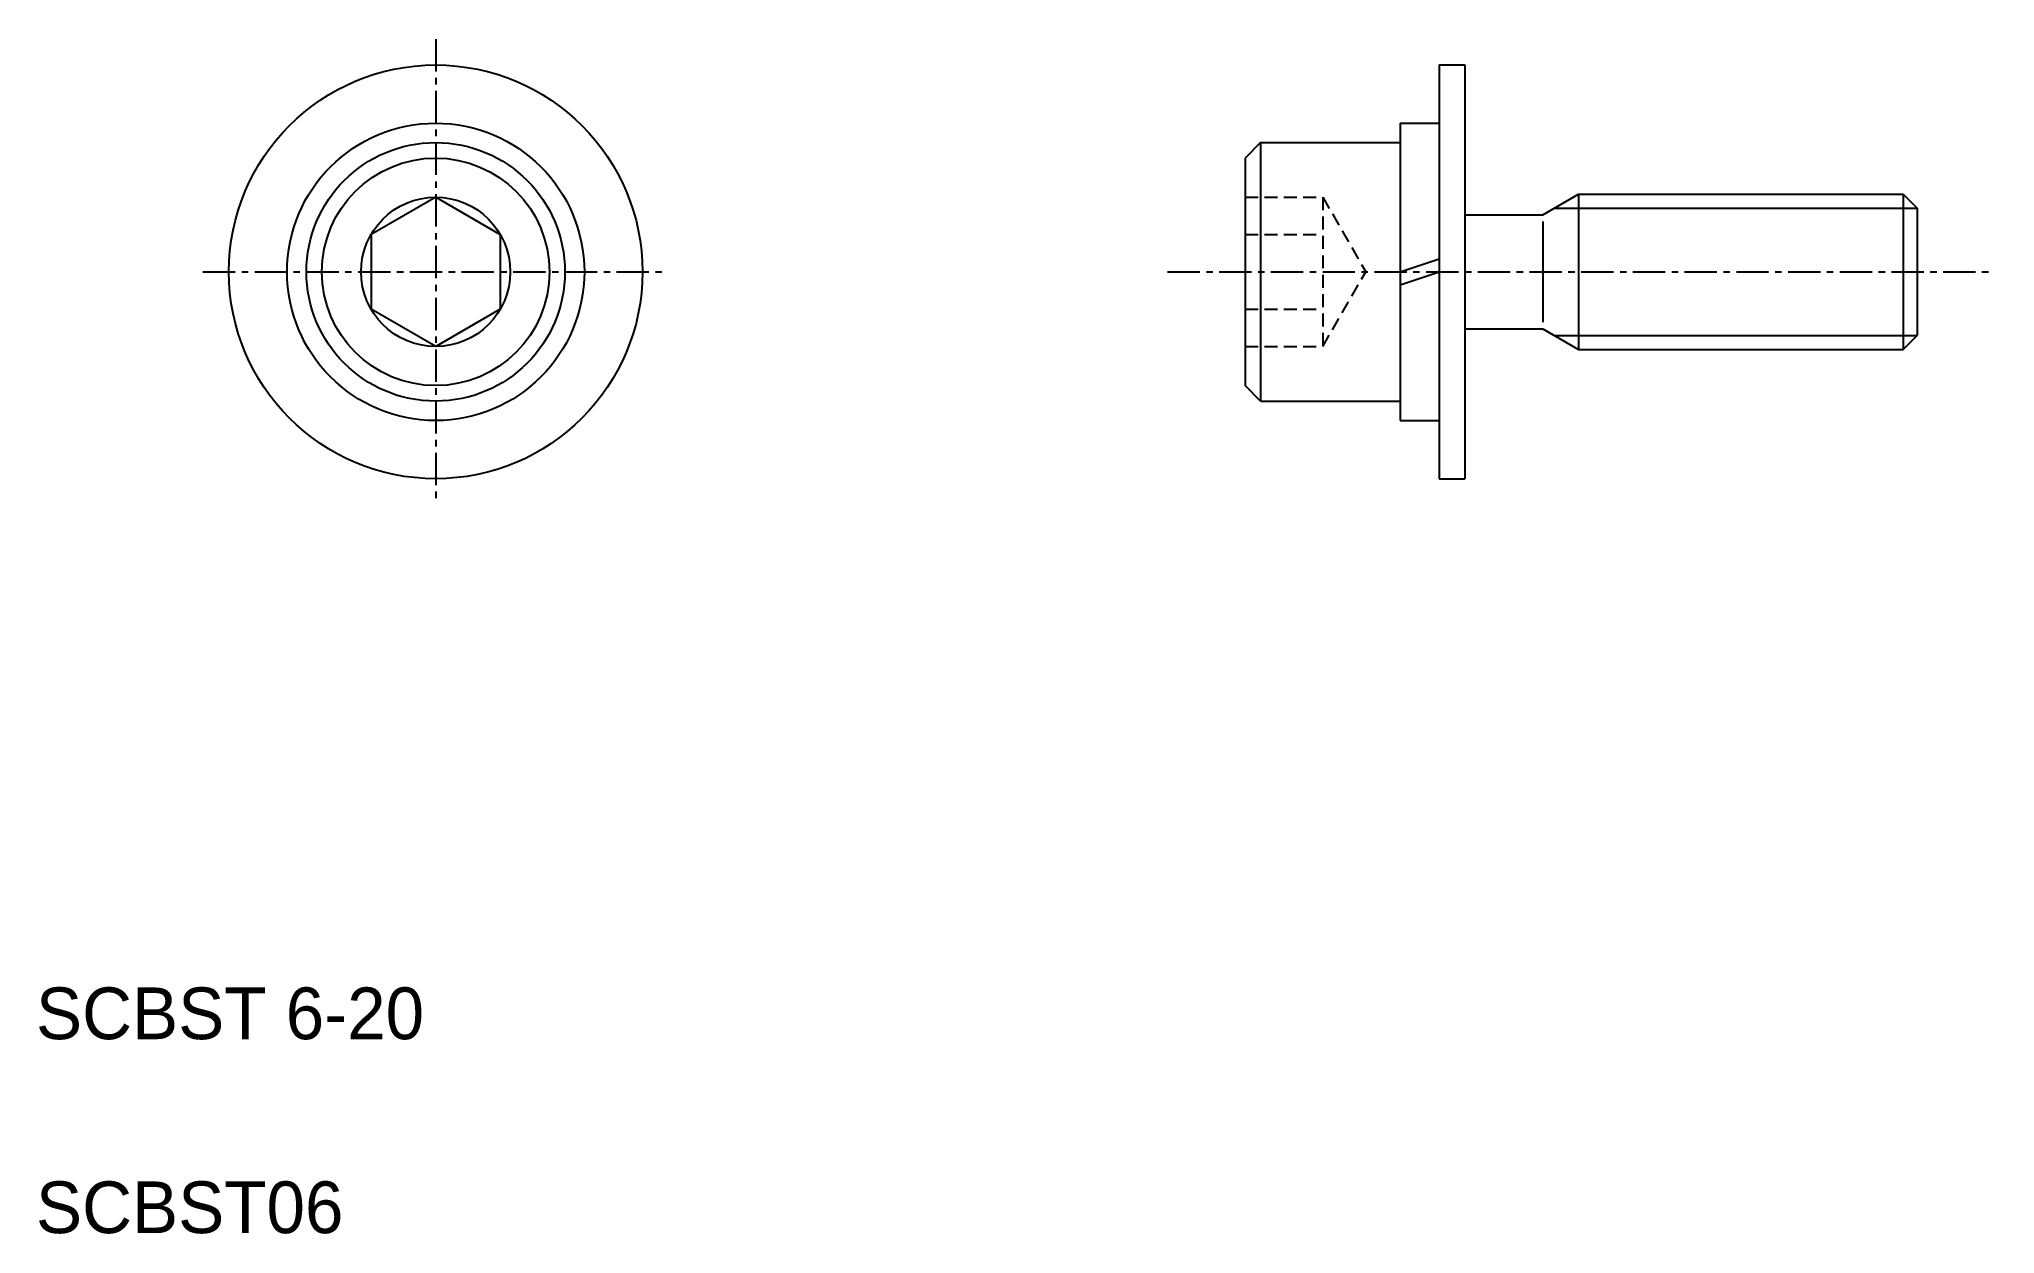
# Model space of a CAD drawing. Extents: x 5.1 to 80.8, y -3.5 to 42.7.
import ezdxf

# ---------------------------------------------------------------- set-up
doc = ezdxf.new("R2010")
doc.units = 0
doc.linetypes.add('CENTER', pattern=[2, 1.25, -0.25, 0.25, -0.25])
doc.linetypes.add('DASHED', pattern=[0.75, 0.5, -0.25])
doc.layers.get('0').update_dxf_attribs({"linetype": 'CONTINUOUS'})
doc.layers.add('CENTER', color=1, linetype='CENTER')

msp = doc.modelspace()

# ---------------------------------------------------------------- linework, layer by layer
at = {"color": 7, "linetype": 'CONTINUOUS'}
for p, q in [((59.268, 41.732), (59.268, 25.732)), ((59.268, 41.732), (60.268, 41.732)), ((60.268, 41.732), (60.268, 25.732)), ((57.768, 39.482), (57.768, 27.982)), ((57.768, 39.482), (59.268, 39.482)), ((52.368, 38.732), (51.768, 38.132)), ((52.368, 38.732), (52.368, 28.732)), ((52.368, 38.732), (57.768, 38.732)), ((53.718, 38.732), (53.718, 38.732)), ((55.068, 38.732), (55.068, 38.732)), ((51.768, 38.132), (51.768, 29.332)), ((20.46, 36.619), (17.96, 35.175)), ((20.46, 36.619), (22.96, 35.175)), ((63.282, 35.932), (64.668, 36.732)), ((64.668, 36.732), (77.226, 36.732)), ((64.668, 36.732), (64.668, 30.732)), ((77.226, 36.732), (77.226, 30.732)), ((77.226, 36.732), (77.768, 36.19)), ((60.268, 35.932), (63.282, 35.932)), ((63.282, 35.682), (63.282, 31.782)), ((77.768, 36.19), (77.768, 31.273)), ((17.96, 35.175), (17.96, 32.289)), ((22.96, 35.175), (22.96, 32.289)), ((57.768, 33.732), (59.268, 34.232)), ((57.768, 33.232), (59.268, 33.732)), ((20.46, 30.845), (17.96, 32.289)), ((22.96, 32.289), (20.46, 30.845)), ((60.268, 31.532), (63.282, 31.532)), ((63.282, 31.532), (64.668, 30.732)), ((77.226, 30.732), (77.768, 31.273)), ((64.668, 30.732), (77.226, 30.732)), ((52.368, 28.732), (51.768, 29.332)), ((52.368, 28.732), (57.768, 28.732)), ((57.768, 27.982), (59.268, 27.982)), ((59.268, 25.732), (60.268, 25.732))]:
    msp.add_line(p, q, dxfattribs=at)
at = {"color": 3, "linetype": 'DASHED'}
for p, q in [((51.768, 36.619), (54.768, 36.619)), ((54.768, 36.619), (54.768, 30.845)), ((54.768, 36.619), (56.435, 33.732)), ((51.768, 35.175), (54.768, 35.175)), ((54.768, 30.845), (56.435, 33.732)), ((51.768, 32.289), (54.768, 32.289)), ((51.768, 30.845), (54.768, 30.845))]:
    msp.add_line(p, q, dxfattribs=at)
at = {"color": 3, "linetype": 'CONTINUOUS'}
for p, q in [((63.73, 36.19), (77.768, 36.19)), ((63.73, 31.273), (77.768, 31.273))]:
    msp.add_line(p, q, dxfattribs=at)
at = {"color": 7, "linetype": 'CONTINUOUS'}
for radius in [8, 5.75, 5, 4.4, 2.887]:
    msp.add_circle((20.46, 33.732), radius, dxfattribs=at)
at = {"layer": 'CENTER', "color": 1, "linetype": 'CENTER'}
for p, q in [((20.46, 42.732), (20.46, 24.732)), ((11.46, 33.732), (29.46, 33.732)), ((48.768, 33.732), (80.768, 33.732))]:
    msp.add_line(p, q, dxfattribs=at)

# ---------------------------------------------------------------- texts
at = {"color": 7, "linetype": 'CONTINUOUS'}
for s, p in [('SCBST 6-20', (5, 4.059)), ('SCBST06', (5, -3.441))]:
    msp.add_text(s, height=2, dxfattribs=at).set_placement(p)

doc.saveas('drawing.dxf')
